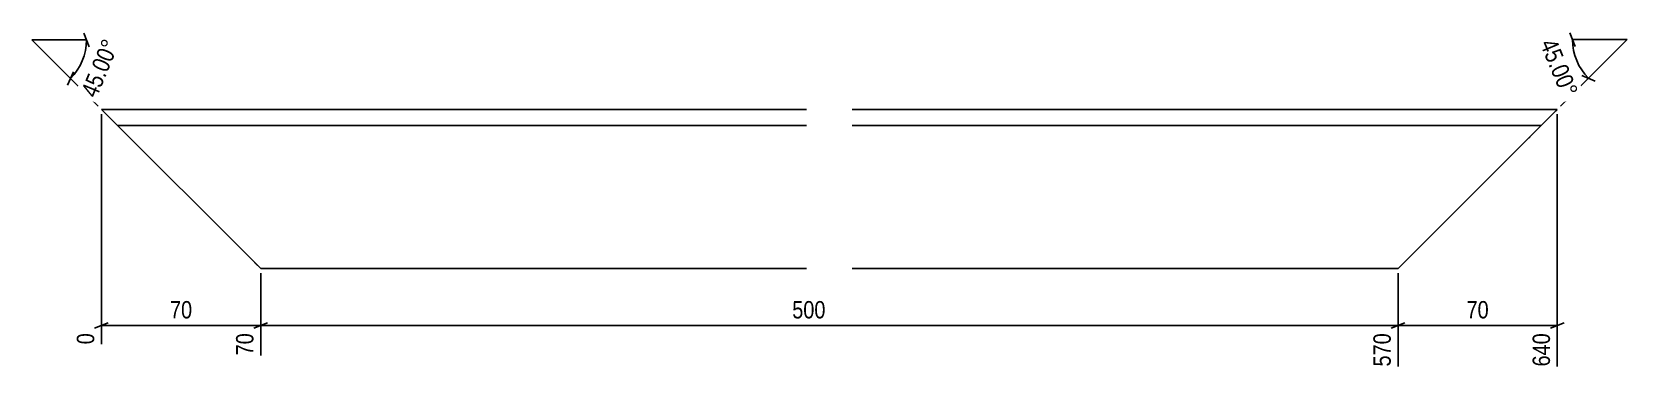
# Model space of a CAD drawing. Header units: millimetres. Extents: x 10 to 12838, y 4 to 182.
# Drawn here: x 5792 to 6494, y 4 to 153 of the extents above; entities that cross this region are included whole.
import ezdxf

# ---------------------------------------------------------------- set-up
doc = ezdxf.new("R2010")
doc.units = ezdxf.units.MM
doc.linetypes.add('DXK_LINE_DOT2', pattern=[3.9198, 1.9599, -1.9599])
doc.layers.add('MÅLSÆTNING', color=7, linetype='Continuous')
doc.layers.add('STÅL', color=7, linetype='Continuous')
doc.styles.add('Arial Narrow', font='ARIALN.TTF', dxfattribs={"height": 0.2})

msp = doc.modelspace()

# ---------------------------------------------------------------- linework, layer by layer
at = {"layer": 'MÅLSÆTNING', "color": 7, "linetype": 'Continuous'}
for p, q in [((5816.29, 149.61), (5792.29, 149.61)), ((5809.26, 132.64), (5792.29, 149.61)), ((5815.09, 152.61), (5817.49, 146.61)), ((6468.39, 152.74), (6470.79, 146.74)), ((6469.59, 149.74), (6493.59, 149.74)), ((6476.62, 132.76), (6493.59, 149.74)), ((5807.99, 129.67), (5810.54, 135.61)), ((6479.59, 131.49), (6473.65, 134.04)), ((5821.46, 120.44), (5809.26, 132.64)), ((6464.29, 120.44), (6476.62, 132.76)), ((5822.88, 117.03), (5822.88, 15.75)), ((6462.88, 117.03), (6462.88, 6)), ((5892.88, 47.03), (5892.88, 10.88)), ((5892.88, 47.03), (5892.88, 10.88)), ((6392.88, 47.03), (6392.88, 6)), ((5825.88, 25.23), (5819.88, 22.83)), ((5822.88, 24.03), (5892.88, 24.03)), ((5895.88, 25.23), (5889.88, 22.83)), ((5889.88, 22.83), (5895.88, 25.23)), ((5892.88, 24.03), (6392.88, 24.03)), ((6389.88, 22.83), (6395.88, 25.23)), ((6459.88, 22.83), (6465.88, 25.23))]:
    msp.add_line(p, q, dxfattribs=at)
for centre, start, end in [((5792.29, 149.61), 315, 0), ((6493.59, 149.74), 180, 225)]:
    msp.add_arc(centre, 24, start, end, dxfattribs=at)
at = {"layer": 'STÅL', "color": 2, "linetype": 'Continuous'}
for p, q in [((5892.88, 49.03), (5822.88, 119.03)), ((6132.88, 119.03), (5822.88, 119.03)), ((6462.88, 119.03), (6152.88, 119.03)), ((6462.88, 119.03), (6392.88, 49.03)), ((6132.88, 112.03), (5829.88, 112.03)), ((6455.88, 112.03), (6152.88, 112.03)), ((6132.88, 49.03), (5892.88, 49.03)), ((6392.88, 49.03), (6152.88, 49.03))]:
    msp.add_line(p, q, dxfattribs=at)
at = {"layer": 'STÅL', "color": 7, "linetype": 'DXK_LINE_DOT2'}
for p, q in [((6450.32, 106.47), (6462.88, 119.03)), ((5890.1, 51.8), (5892.88, 49.03))]:
    msp.add_line(p, q, dxfattribs=at)

# ---------------------------------------------------------------- next in the draw order: wipeouts: each hides what was drawn before it
at = {"color": 0}
for points in [[(5832.8, 148.75), (5822.45, 153.03), (5811.2, 125.86), (5821.54, 121.58)], [(6464.34, 121.7), (6474.68, 125.99), (6463.43, 153.16), (6453.08, 148.87)], [(5864.35, 25.53), (5864.35, 36.73), (5851.4, 36.73), (5851.4, 25.53)], [(6160.79, 25.53), (6160.79, 36.73), (6124.96, 36.73), (6124.96, 25.53)]]:
    msp.add_wipeout(points, dxfattribs=at).dxf.layer = 'MÅLSÆTNING'
at = {"color": 0, "linetype": 'Continuous'}
for points in [[(5821.28, 22.22), (5810.08, 22.22), (5810.08, 14.15), (5821.28, 14.15)], [(5891.28, 22.22), (5880.08, 22.22), (5880.08, 9.27), (5891.28, 9.27)], [(6391.28, 22.22), (6380.08, 22.22), (6380.08, 4.4), (6391.28, 4.4)]]:
    msp.add_wipeout(points, dxfattribs=at).dxf.layer = 'MÅLSÆTNING'

# ---------------------------------------------------------------- next in the draw order: linework, layer by layer
at = {"layer": 'MÅLSÆTNING', "color": 7, "linetype": 'Continuous'}
for p, q in [((6392.88, 47.03), (6392.88, 6)), ((6395.88, 25.23), (6389.88, 22.83)), ((6392.88, 24.03), (6462.88, 24.03))]:
    msp.add_line(p, q, dxfattribs=at)

# ---------------------------------------------------------------- next in the draw order: texts
at = {"layer": 'MÅLSÆTNING', "color": 3, "style": 'Arial Narrow'}
for rotation, p in [(67.50016, (5820.68, 123.67)), (-67.50016, (6455.17, 148.01))]:
    msp.add_text('45.00°', height=7.635, rotation=rotation, dxfattribs=at).set_placement(p)
for s, p in [('70', (5853, 27.13)), ('500', (6126.56, 27.13))]:
    msp.add_text(s, height=7.635, dxfattribs=at).set_placement(p)
at = {"layer": 'MÅLSÆTNING', "color": 3, "linetype": 'Continuous', "style": 'Arial Narrow'}
for s, height, p in [('0', 7.64, (5819.68, 15.75)), ('70', 7.635, (5889.68, 10.88)), ('570', 7.635, (6389.68, 6))]:
    msp.add_text(s, height=height, rotation=90.00021, dxfattribs=at).set_placement(p)

# ---------------------------------------------------------------- next in the draw order: wipeouts: each hides what was drawn before it
at = {"color": 0}
msp.add_wipeout([(6434.35, 25.53), (6434.35, 36.73), (6421.4, 36.73), (6421.4, 25.53)], dxfattribs=at).dxf.layer = 'MÅLSÆTNING'
at = {"color": 0, "linetype": 'Continuous'}
msp.add_wipeout([(6461.28, 22.22), (6450.08, 22.22), (6450.08, 4.4), (6461.28, 4.4)], dxfattribs=at).dxf.layer = 'MÅLSÆTNING'

# ---------------------------------------------------------------- next in the draw order: texts
at = {"layer": 'MÅLSÆTNING', "color": 3, "style": 'Arial Narrow'}
msp.add_text('70', height=7.635, dxfattribs=at).set_placement((6423, 27.13))
at = {"layer": 'MÅLSÆTNING', "color": 3, "linetype": 'Continuous', "style": 'Arial Narrow'}
msp.add_text('640', height=7.635, rotation=90.00021, dxfattribs=at).set_placement((6459.68, 6))

doc.saveas('drawing.dxf')
